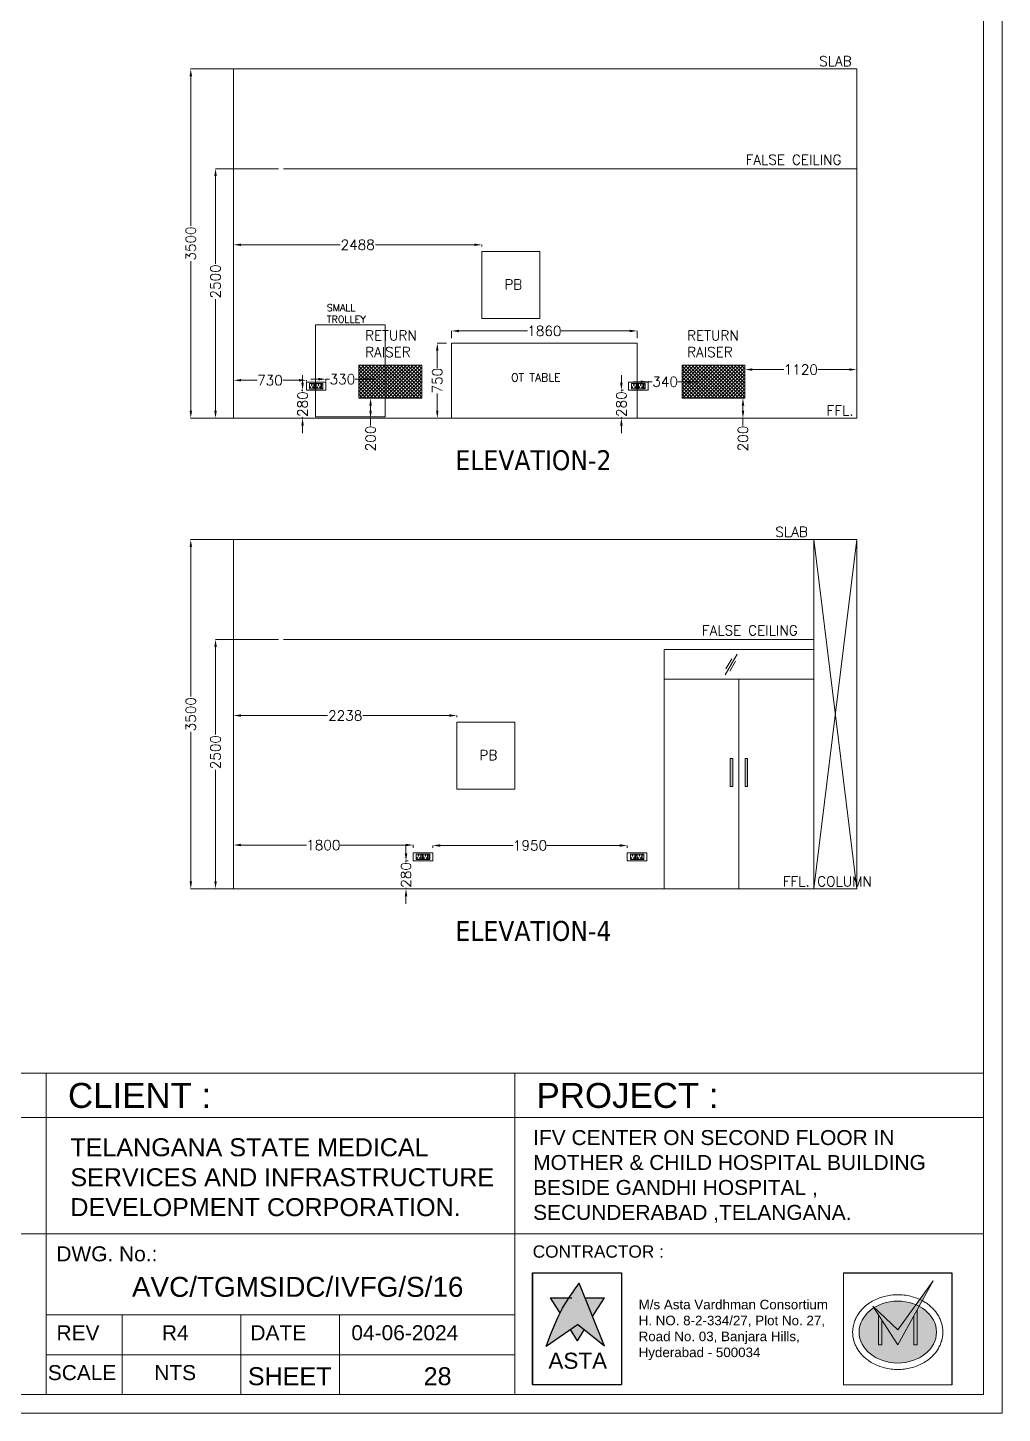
# Model space of a CAD drawing. Extents: x 3552052 to 4102982, y -707811 to -630695.
# Drawn here: x 3947533 to 3957300, y -704672 to -690785 of the extents above; entities that cross this region are included whole.
import ezdxf
from ezdxf.enums import TextEntityAlignment as Align

# ---------------------------------------------------------------- set-up
doc = ezdxf.new("R2010")
doc.units = 0
doc.header["$LTSCALE"] = 6
doc.header["$MEASUREMENT"] = 0
doc.layers.get('0').update_dxf_attribs({"linetype": 'CONTINUOUS', "lineweight": 0})
doc.layers.get('Defpoints').update_dxf_attribs({"linetype": 'CONTINUOUS', "lineweight": 0})
for name, color, linetype, lineweight in [('0.0', 8, 'CONTINUOUS', 0), ('ELE-4M UPS P.SB', 3, 'CONTINUOUS', 0), ('ELE-SOCKET NMBERING', 7, 'CONTINUOUS', 9), ('ELE. 2N0S OF 6-16 UPS SOCKETS', 191, 'CONTINUOUS', 0), ('EQP', 6, 'CONTINUOUS', 0), ('hatch', 252, 'CONTINUOUS', 0), ('MEP_HVAC_RA_DUCT', 1, 'CONTINUOUS', 0), ('MEP_HVAC_TEXT', 7, 'CONTINUOUS', 0), ('SECTION', 251, 'CONTINUOUS', 0), ('TITLE', 7, 'CONTINUOUS', 0)]:
    doc.layers.add(name, color=color, linetype=linetype, lineweight=lineweight)
doc.styles.add('Annotation', font='tahoma.ttf')
doc.styles.add('ARIAL', font='arial.ttf')
doc.styles.add('ROMANS', font='romans.shx')
doc.styles.get("Standard").update_dxf_attribs({"font": 'SIMPLEX'})
doc.dimstyles.new('AEPL1', dxfattribs={"dimtxt": 100, "dimasz": 75, "dimexe": 1.25, "dimexo": 50, "dimtad": 0, "dimdec": 0, "dimtxsty": 'ROMANS', "dimcen": 2.5, "dimclrd": 7, "dimclre": 7, "dimadec": 0, "dimazin": 0, "dimtfac": 1, "dimtdec": 0, "dimtmove": 0, "dimatfit": 3, "dimfxl": 1, "dimlwd": 0, "dimlwe": 0, "dimarcsym": 0})

# ---------------------------------------------------------------- blocks, each defined once
blk = doc.blocks.new('*D482')
at = {"layer": 'Defpoints', "color": 0, "linetype": 'ByBlock', "transparency": 16777216}
for p in [(3949415, -692198), (3950096, -692198), (3949795, -694698)]:
    blk.add_point(p, dxfattribs=at)
at = {"layer": 'ELE-4M UPS P.SB', "color": 7, "linetype": 'ByBlock', "lineweight": 0, "transparency": 16777216}
for p, q in [((3950046, -692198), (3949414, -692198)), ((3949415, -692273), (3949415, -693151)), ((3949415, -694623), (3949415, -693505)), ((3949745, -694698), (3949414, -694698))]:
    blk.add_line(p, q, dxfattribs=at)
at = {"layer": 'ELE-4M UPS P.SB', "color": 7, "linetype": 'ByBlock', "transparency": 16777216}
for points in [[(3949403, -692273), (3949428, -692273), (3949415, -692198)], [(3949403, -694623), (3949428, -694623), (3949415, -694698)]]:
    blk.add_solid(points, dxfattribs=at)
at = {"layer": 'ELE-4M UPS P.SB', "color": 0, "linetype": 'ByBlock', "transparency": 16777216, "insert": (3949415, -693328), "char_height": 100, "attachment_point": 5, "rotation": 90, "style": 'ROMANS'}
blk.add_mtext('2500', dxfattribs=at)
blk = doc.blocks.new('*D483')
at = {"layer": 'Defpoints', "color": 0, "linetype": 'ByBlock', "transparency": 16777216}
for p in [(3949167, -691198), (3949842, -691198), (3949795, -694698)]:
    blk.add_point(p, dxfattribs=at)
at = {"layer": 'ELE-4M UPS P.SB', "color": 7, "linetype": 'ByBlock', "lineweight": 0, "transparency": 16777216}
for p, q in [((3949792, -691198), (3949166, -691198)), ((3949167, -691273), (3949167, -692771)), ((3949167, -694623), (3949167, -693125)), ((3949745, -694698), (3949166, -694698))]:
    blk.add_line(p, q, dxfattribs=at)
at = {"layer": 'ELE-4M UPS P.SB', "color": 7, "linetype": 'ByBlock', "transparency": 16777216}
for points in [[(3949155, -691273), (3949180, -691273), (3949167, -691198)], [(3949155, -694623), (3949180, -694623), (3949167, -694698)]]:
    blk.add_solid(points, dxfattribs=at)
at = {"layer": 'ELE-4M UPS P.SB', "color": 0, "linetype": 'ByBlock', "transparency": 16777216, "insert": (3949167, -692948), "char_height": 100, "attachment_point": 5, "rotation": 90, "style": 'ROMANS'}
blk.add_mtext('3500', dxfattribs=at)
blk = doc.blocks.new('6MODULE-UPS')
at = {"layer": 'ELE. 2N0S OF 6-16 UPS SOCKETS', "color": 223, "lineweight": 0}
for p, q in [((-6, 92), (-6, 20)), ((-6, 92), (-6, 20)), ((19, 92), (-6, 92)), ((-6, 92), (19, 92)), ((-6, 20), (19, 20)), ((-4, 84), (-4, 28)), ((17, 84), (-4, 84)), ((-4, 30), (17, 30)), ((-4, 28), (17, 28)), ((17, 28), (17, 84)), ((19, 20), (19, 92)), ((24, 92), (87, 92)), ((24, 20), (24, 92)), ((87, 20), (24, 20)), ((87, 92), (87, 20)), ((91, 92), (91, 20)), ((91, 92), (91, 20)), ((116, 92), (91, 92)), ((91, 92), (116, 92)), ((91, 20), (116, 20)), ((93, 84), (93, 28)), ((114, 84), (93, 84)), ((93, 30), (114, 30)), ((93, 28), (114, 28)), ((114, 28), (114, 84)), ((116, 20), (116, 92)), ((120, 20), (120, 92)), ((120, 92), (184, 92)), ((184, 20), (120, 20)), ((184, 92), (184, 20))]:
    blk.add_line(p, q, dxfattribs=at)
blk.add_lwpolyline([(-48, 0), (226, 0), (226, 112), (-48, 112)], close=True, dxfattribs=at)
for centre, radius, start, end in [((37, 42), 4.24, 5.2689, 272.51), ((41, 39), 3.42, 202.6838, 75.0951), ((55, 74), 4.92, 307.1584, 232.8416), ((55, 69), 3.14, 161.4031, 18.5969), ((70, 39), 3.42, 104.9049, 337.3162), ((73, 42), 4.24, 267.49, 174.7311), ((134, 42), 4.24, 5.2689, 272.51), ((137, 39), 3.42, 202.6838, 75.0951), ((152, 74), 4.92, 307.1584, 232.8416), ((152, 69), 3.14, 161.4031, 18.5969), ((167, 39), 3.42, 104.9049, 337.3162), ((170, 42), 4.24, 267.49, 174.7311)]:
    blk.add_arc(centre, radius, start, end, dxfattribs=at)
blk = doc.blocks.new('*D484')
at = {"layer": 'Defpoints', "color": 0, "linetype": 'ByBlock', "transparency": 16777216}
for p in [(3949596, -694319), (3949596, -694378), (3950326, -694378)]:
    blk.add_point(p, dxfattribs=at)
at = {"layer": 'ELE-4M UPS P.SB', "color": 7, "linetype": 'ByBlock', "lineweight": 0, "transparency": 16777216}
for p, q in [((3949596, -694328), (3949596, -694317)), ((3949671, -694319), (3949832, -694319)), ((3950251, -694319), (3950090, -694319)), ((3950326, -694328), (3950326, -694317))]:
    blk.add_line(p, q, dxfattribs=at)
at = {"layer": 'ELE-4M UPS P.SB', "color": 7, "linetype": 'ByBlock', "transparency": 16777216}
for points in [[(3949671, -694306), (3949671, -694331), (3949596, -694319)], [(3950251, -694306), (3950251, -694331), (3950326, -694319)]]:
    blk.add_solid(points, dxfattribs=at)
at = {"layer": 'ELE-4M UPS P.SB', "color": 0, "linetype": 'ByBlock', "transparency": 16777216, "insert": (3949961, -694319), "char_height": 100, "attachment_point": 5, "style": 'ROMANS'}
blk.add_mtext('730', dxfattribs=at)
blk = doc.blocks.new('*D485')
at = {"layer": 'Defpoints', "color": 0, "linetype": 'ByBlock', "transparency": 16777216}
for p in [(3950852, -694308), (3950522, -694378), (3950852, -694378)]:
    blk.add_point(p, dxfattribs=at)
at = {"layer": 'ELE-4M UPS P.SB', "color": 7, "linetype": 'ByBlock', "lineweight": 0, "transparency": 16777216}
for p, q in [((3950447, -694308), (3950372, -694308)), ((3950522, -694328), (3950522, -694306)), ((3950522, -694308), (3950558, -694308)), ((3950852, -694308), (3950816, -694308)), ((3950852, -694328), (3950852, -694306)), ((3950927, -694308), (3951002, -694308))]:
    blk.add_line(p, q, dxfattribs=at)
at = {"layer": 'ELE-4M UPS P.SB', "color": 7, "linetype": 'ByBlock', "transparency": 16777216}
for points in [[(3950447, -694295), (3950447, -694320), (3950522, -694308)], [(3950927, -694295), (3950927, -694320), (3950852, -694308)]]:
    blk.add_solid(points, dxfattribs=at)
at = {"layer": 'ELE-4M UPS P.SB', "color": 0, "linetype": 'ByBlock', "transparency": 16777216, "insert": (3950687, -694308), "char_height": 100, "attachment_point": 5, "style": 'ROMANS'}
blk.add_mtext('330', dxfattribs=at)
blk = doc.blocks.new('*D486')
at = {"layer": 'Defpoints', "color": 0, "linetype": 'ByBlock', "transparency": 16777216}
for p in [(3950326, -694418), (3950288, -694698), (3950326, -694698)]:
    blk.add_point(p, dxfattribs=at)
at = {"layer": 'ELE-4M UPS P.SB', "color": 7, "linetype": 'ByBlock', "lineweight": 0, "transparency": 16777216}
for p, q in [((3950288, -694343), (3950288, -694268)), ((3950276, -694418), (3950286, -694418)), ((3950288, -694418), (3950288, -694429)), ((3950276, -694698), (3950286, -694698)), ((3950288, -694698), (3950288, -694687)), ((3950288, -694773), (3950288, -694848))]:
    blk.add_line(p, q, dxfattribs=at)
at = {"layer": 'ELE-4M UPS P.SB', "color": 7, "linetype": 'ByBlock', "transparency": 16777216}
for points in [[(3950275, -694343), (3950300, -694343), (3950288, -694418)], [(3950275, -694773), (3950300, -694773), (3950288, -694698)]]:
    blk.add_solid(points, dxfattribs=at)
at = {"layer": 'ELE-4M UPS P.SB', "color": 0, "linetype": 'ByBlock', "transparency": 16777216, "insert": (3950288, -694558), "char_height": 100, "attachment_point": 5, "rotation": 90, "style": 'ROMANS'}
blk.add_mtext('280', dxfattribs=at)
blk = doc.blocks.new('*D487')
at = {"layer": 'Defpoints', "color": 0, "linetype": 'ByBlock', "transparency": 16777216}
for p in [(3950852, -694498), (3950852, -694698), (3950969, -694698)]:
    blk.add_point(p, dxfattribs=at)
at = {"layer": 'ELE-4M UPS P.SB', "color": 7, "linetype": 'ByBlock', "lineweight": 0, "transparency": 16777216}
for p, q in [((3950902, -694498), (3950970, -694498)), ((3950969, -694573), (3950969, -694623)), ((3950902, -694698), (3950970, -694698)), ((3950969, -694698), (3950969, -694773))]:
    blk.add_line(p, q, dxfattribs=at)
at = {"layer": 'ELE-4M UPS P.SB', "color": 7, "linetype": 'ByBlock', "transparency": 16777216}
for points in [[(3950957, -694573), (3950982, -694573), (3950969, -694498)], [(3950957, -694623), (3950982, -694623), (3950969, -694698)]]:
    blk.add_solid(points, dxfattribs=at)
at = {"layer": 'ELE-4M UPS P.SB', "color": 0, "linetype": 'ByBlock', "transparency": 16777216, "insert": (3950969, -694902), "char_height": 100, "attachment_point": 5, "rotation": 90, "style": 'ROMANS'}
blk.add_mtext('200', dxfattribs=at)
blk = doc.blocks.new('*D488')
at = {"layer": 'Defpoints', "color": 0, "linetype": 'ByBlock', "transparency": 16777216}
for p in [(3954721, -694278), (3955841, -694211), (3955841, -694278)]:
    blk.add_point(p, dxfattribs=at)
at = {"layer": 'ELE-4M UPS P.SB', "color": 7, "linetype": 'ByBlock', "lineweight": 0, "transparency": 16777216}
for p, q in [((3954721, -694228), (3954721, -694210)), ((3954796, -694211), (3955111, -694211)), ((3955766, -694211), (3955450, -694211)), ((3955841, -694228), (3955841, -694210))]:
    blk.add_line(p, q, dxfattribs=at)
at = {"layer": 'ELE-4M UPS P.SB', "color": 7, "linetype": 'ByBlock', "transparency": 16777216}
for points in [[(3954796, -694199), (3954796, -694224), (3954721, -694211)], [(3955766, -694199), (3955766, -694224), (3955841, -694211)]]:
    blk.add_solid(points, dxfattribs=at)
at = {"layer": 'ELE-4M UPS P.SB', "color": 0, "linetype": 'ByBlock', "transparency": 16777216, "insert": (3955281, -694211), "char_height": 100, "attachment_point": 5, "style": 'ROMANS'}
blk.add_mtext('1120', dxfattribs=at)
blk = doc.blocks.new('*D489')
at = {"layer": 'Defpoints', "color": 0, "linetype": 'ByBlock', "transparency": 16777216}
for p in [(3954621, -694498), (3954621, -694698), (3954701, -694698)]:
    blk.add_point(p, dxfattribs=at)
at = {"layer": 'ELE-4M UPS P.SB', "color": 7, "linetype": 'ByBlock', "lineweight": 0, "transparency": 16777216}
for p, q in [((3954671, -694498), (3954702, -694498)), ((3954701, -694573), (3954701, -694623)), ((3954671, -694698), (3954702, -694698)), ((3954701, -694698), (3954701, -694773))]:
    blk.add_line(p, q, dxfattribs=at)
at = {"layer": 'ELE-4M UPS P.SB', "color": 7, "linetype": 'ByBlock', "transparency": 16777216}
for points in [[(3954689, -694573), (3954714, -694573), (3954701, -694498)], [(3954689, -694623), (3954714, -694623), (3954701, -694698)]]:
    blk.add_solid(points, dxfattribs=at)
at = {"layer": 'ELE-4M UPS P.SB', "color": 0, "linetype": 'ByBlock', "transparency": 16777216, "insert": (3954701, -694902), "char_height": 100, "attachment_point": 5, "rotation": 90, "style": 'ROMANS'}
blk.add_mtext('200', dxfattribs=at)
blk = doc.blocks.new('*D490')
at = {"layer": 'Defpoints', "color": 0, "linetype": 'ByBlock', "transparency": 16777216}
for p in [(3954091, -694333), (3953751, -694378), (3954091, -694378)]:
    blk.add_point(p, dxfattribs=at)
at = {"layer": 'ELE-4M UPS P.SB', "color": 7, "linetype": 'ByBlock', "lineweight": 0, "transparency": 16777216}
for p, q in [((3953676, -694333), (3953601, -694333)), ((3953751, -694328), (3953751, -694332)), ((3953751, -694333), (3953792, -694333)), ((3954091, -694333), (3954050, -694333)), ((3954091, -694328), (3954091, -694332)), ((3954166, -694333), (3954241, -694333))]:
    blk.add_line(p, q, dxfattribs=at)
at = {"layer": 'ELE-4M UPS P.SB', "color": 7, "linetype": 'ByBlock', "transparency": 16777216}
for points in [[(3953676, -694321), (3953676, -694346), (3953751, -694333)], [(3954166, -694321), (3954166, -694346), (3954091, -694333)]]:
    blk.add_solid(points, dxfattribs=at)
at = {"layer": 'ELE-4M UPS P.SB', "color": 0, "linetype": 'ByBlock', "transparency": 16777216, "insert": (3953921, -694333), "char_height": 100, "attachment_point": 5, "style": 'ROMANS'}
blk.add_mtext('340', dxfattribs=at)
blk = doc.blocks.new('*D491')
at = {"layer": 'Defpoints', "color": 0, "linetype": 'ByBlock', "transparency": 16777216}
for p in [(3953554, -694418), (3953483, -694698), (3953554, -694698)]:
    blk.add_point(p, dxfattribs=at)
at = {"layer": 'ELE-4M UPS P.SB', "color": 7, "linetype": 'ByBlock', "lineweight": 0, "transparency": 16777216}
for p, q in [((3953483, -694343), (3953483, -694268)), ((3953504, -694418), (3953482, -694418)), ((3953483, -694418), (3953483, -694429)), ((3953504, -694698), (3953482, -694698)), ((3953483, -694698), (3953483, -694687)), ((3953483, -694773), (3953483, -694848))]:
    blk.add_line(p, q, dxfattribs=at)
at = {"layer": 'ELE-4M UPS P.SB', "color": 7, "linetype": 'ByBlock', "transparency": 16777216}
for points in [[(3953470, -694343), (3953495, -694343), (3953483, -694418)], [(3953470, -694773), (3953495, -694773), (3953483, -694698)]]:
    blk.add_solid(points, dxfattribs=at)
at = {"layer": 'ELE-4M UPS P.SB', "color": 0, "linetype": 'ByBlock', "transparency": 16777216, "insert": (3953483, -694558), "char_height": 100, "attachment_point": 5, "rotation": 90, "style": 'ROMANS'}
blk.add_mtext('280', dxfattribs=at)
blk = doc.blocks.new('*D492')
at = {"layer": 'Defpoints', "color": 0, "linetype": 'ByBlock', "transparency": 16777216}
for p in [(3949596, -692948), (3952084, -692961), (3952084, -693028)]:
    blk.add_point(p, dxfattribs=at)
at = {"layer": 'ELE-4M UPS P.SB', "color": 7, "linetype": 'ByBlock', "lineweight": 0, "transparency": 16777216}
for p, q in [((3949596, -692998), (3949596, -692962)), ((3949671, -692961), (3950663, -692961)), ((3952009, -692961), (3951017, -692961)), ((3952084, -692978), (3952084, -692960))]:
    blk.add_line(p, q, dxfattribs=at)
at = {"layer": 'ELE-4M UPS P.SB', "color": 7, "linetype": 'ByBlock', "transparency": 16777216}
for points in [[(3949671, -692948), (3949671, -692973), (3949596, -692961)], [(3952009, -692948), (3952009, -692973), (3952084, -692961)]]:
    blk.add_solid(points, dxfattribs=at)
at = {"layer": 'ELE-4M UPS P.SB', "color": 0, "linetype": 'ByBlock', "transparency": 16777216, "insert": (3950840, -692961), "char_height": 100, "attachment_point": 5, "style": 'ROMANS'}
blk.add_mtext('2488', dxfattribs=at)
blk = doc.blocks.new('*D493')
at = {"layer": 'Defpoints', "color": 0, "linetype": 'ByBlock', "transparency": 16777216}
for p in [(3949415, -696916), (3950096, -696916), (3949795, -699416)]:
    blk.add_point(p, dxfattribs=at)
at = {"layer": 'ELE-4M UPS P.SB', "color": 7, "linetype": 'ByBlock', "lineweight": 0, "transparency": 16777216}
for p, q in [((3950046, -696916), (3949414, -696916)), ((3949415, -696991), (3949415, -697869)), ((3949415, -699341), (3949415, -698223)), ((3949745, -699416), (3949414, -699416))]:
    blk.add_line(p, q, dxfattribs=at)
at = {"layer": 'ELE-4M UPS P.SB', "color": 7, "linetype": 'ByBlock', "transparency": 16777216}
for points in [[(3949403, -696991), (3949428, -696991), (3949415, -696916)], [(3949403, -699341), (3949428, -699341), (3949415, -699416)]]:
    blk.add_solid(points, dxfattribs=at)
at = {"layer": 'ELE-4M UPS P.SB', "color": 0, "linetype": 'ByBlock', "transparency": 16777216, "insert": (3949415, -698046), "char_height": 100, "attachment_point": 5, "rotation": 90, "style": 'ROMANS'}
blk.add_mtext('2500', dxfattribs=at)
blk = doc.blocks.new('*D494')
at = {"layer": 'Defpoints', "color": 0, "linetype": 'ByBlock', "transparency": 16777216}
for p in [(3949167, -695916), (3949842, -695916), (3949795, -699416)]:
    blk.add_point(p, dxfattribs=at)
at = {"layer": 'ELE-4M UPS P.SB', "color": 7, "linetype": 'ByBlock', "lineweight": 0, "transparency": 16777216}
for p, q in [((3949792, -695916), (3949166, -695916)), ((3949167, -695991), (3949167, -697489)), ((3949167, -699341), (3949167, -697843)), ((3949745, -699416), (3949166, -699416))]:
    blk.add_line(p, q, dxfattribs=at)
at = {"layer": 'ELE-4M UPS P.SB', "color": 7, "linetype": 'ByBlock', "transparency": 16777216}
for points in [[(3949155, -695991), (3949180, -695991), (3949167, -695916)], [(3949155, -699341), (3949180, -699341), (3949167, -699416)]]:
    blk.add_solid(points, dxfattribs=at)
at = {"layer": 'ELE-4M UPS P.SB', "color": 0, "linetype": 'ByBlock', "transparency": 16777216, "insert": (3949167, -697666), "char_height": 100, "attachment_point": 5, "rotation": 90, "style": 'ROMANS'}
blk.add_mtext('3500', dxfattribs=at)
blk = doc.blocks.new('*D495')
at = {"layer": 'Defpoints', "color": 0, "linetype": 'ByBlock', "transparency": 16777216}
for p in [(3951396, -699136), (3951324, -699416), (3951396, -699416)]:
    blk.add_point(p, dxfattribs=at)
at = {"layer": 'ELE-4M UPS P.SB', "color": 7, "linetype": 'ByBlock', "lineweight": 0, "transparency": 16777216}
for p, q in [((3951324, -699061), (3951324, -698986)), ((3951346, -699136), (3951323, -699136)), ((3951324, -699136), (3951324, -699147)), ((3951346, -699416), (3951323, -699416)), ((3951324, -699416), (3951324, -699405)), ((3951324, -699491), (3951324, -699566))]:
    blk.add_line(p, q, dxfattribs=at)
at = {"layer": 'ELE-4M UPS P.SB', "color": 7, "linetype": 'ByBlock', "transparency": 16777216}
for points in [[(3951312, -699061), (3951337, -699061), (3951324, -699136)], [(3951312, -699491), (3951337, -699491), (3951324, -699416)]]:
    blk.add_solid(points, dxfattribs=at)
at = {"layer": 'ELE-4M UPS P.SB', "color": 0, "linetype": 'ByBlock', "transparency": 16777216, "insert": (3951324, -699276), "char_height": 100, "attachment_point": 5, "rotation": 90, "style": 'ROMANS'}
blk.add_mtext('280', dxfattribs=at)
blk = doc.blocks.new('*D496')
at = {"layer": 'Defpoints', "color": 0, "linetype": 'ByBlock', "transparency": 16777216}
for p in [(3949596, -697666), (3951834, -697679), (3951834, -697746)]:
    blk.add_point(p, dxfattribs=at)
at = {"layer": 'ELE-4M UPS P.SB', "color": 7, "linetype": 'ByBlock', "lineweight": 0, "transparency": 16777216}
for p, q in [((3949596, -697716), (3949596, -697680)), ((3949671, -697679), (3950538, -697679)), ((3951759, -697679), (3950892, -697679)), ((3951834, -697696), (3951834, -697677))]:
    blk.add_line(p, q, dxfattribs=at)
at = {"layer": 'ELE-4M UPS P.SB', "color": 7, "linetype": 'ByBlock', "transparency": 16777216}
for points in [[(3949671, -697666), (3949671, -697691), (3949596, -697679)], [(3951759, -697666), (3951759, -697691), (3951834, -697679)]]:
    blk.add_solid(points, dxfattribs=at)
at = {"layer": 'ELE-4M UPS P.SB', "color": 0, "linetype": 'ByBlock', "transparency": 16777216, "insert": (3950715, -697679), "char_height": 100, "attachment_point": 5, "style": 'ROMANS'}
blk.add_mtext('2238', dxfattribs=at)
blk = doc.blocks.new('*D497')
at = {"layer": 'Defpoints', "color": 0, "linetype": 'ByBlock', "transparency": 16777216}
for p in [(3949596, -698977), (3949596, -699056), (3951396, -699056)]:
    blk.add_point(p, dxfattribs=at)
at = {"layer": 'ELE-4M UPS P.SB', "color": 7, "linetype": 'ByBlock', "lineweight": 0, "transparency": 16777216}
for p, q in [((3949596, -699006), (3949596, -698976)), ((3949671, -698977), (3950326, -698977)), ((3951321, -698977), (3950665, -698977)), ((3951396, -699006), (3951396, -698976))]:
    blk.add_line(p, q, dxfattribs=at)
at = {"layer": 'ELE-4M UPS P.SB', "color": 7, "linetype": 'ByBlock', "transparency": 16777216}
for points in [[(3949671, -698964), (3949671, -698989), (3949596, -698977)], [(3951321, -698964), (3951321, -698989), (3951396, -698977)]]:
    blk.add_solid(points, dxfattribs=at)
at = {"layer": 'ELE-4M UPS P.SB', "color": 0, "linetype": 'ByBlock', "transparency": 16777216, "insert": (3950496, -698977), "char_height": 100, "attachment_point": 5, "style": 'ROMANS'}
blk.add_mtext('1800', dxfattribs=at)
blk = doc.blocks.new('*D498')
at = {"layer": 'Defpoints', "color": 0, "linetype": 'ByBlock', "transparency": 16777216}
for p in [(3951592, -699056), (3953542, -698981), (3953542, -699056)]:
    blk.add_point(p, dxfattribs=at)
at = {"layer": 'ELE-4M UPS P.SB', "color": 7, "linetype": 'ByBlock', "lineweight": 0, "transparency": 16777216}
for p, q in [((3951592, -699006), (3951592, -698980)), ((3951667, -698981), (3952398, -698981)), ((3953467, -698981), (3952737, -698981)), ((3953542, -699006), (3953542, -698980))]:
    blk.add_line(p, q, dxfattribs=at)
at = {"layer": 'ELE-4M UPS P.SB', "color": 7, "linetype": 'ByBlock', "transparency": 16777216}
for points in [[(3951667, -698969), (3951667, -698994), (3951592, -698981)], [(3953467, -698969), (3953467, -698994), (3953542, -698981)]]:
    blk.add_solid(points, dxfattribs=at)
at = {"layer": 'ELE-4M UPS P.SB', "color": 0, "linetype": 'ByBlock', "transparency": 16777216, "insert": (3952567, -698981), "char_height": 100, "attachment_point": 5, "style": 'ROMANS'}
blk.add_mtext('1950', dxfattribs=at)
blk = doc.blocks.new('*D613')
at = {"layer": 'Defpoints', "color": 0, "linetype": 'ByBlock', "transparency": 16777216}
for p in [(3953641, -693824), (3951781, -693948), (3953641, -693948)]:
    blk.add_point(p, dxfattribs=at)
at = {"layer": 'MEP_HVAC_TEXT', "color": 7, "linetype": 'ByBlock', "lineweight": 0, "transparency": 16777216}
for p, q in [((3951781, -693898), (3951781, -693823)), ((3951856, -693824), (3952541, -693824)), ((3953566, -693824), (3952880, -693824)), ((3953641, -693898), (3953641, -693823))]:
    blk.add_line(p, q, dxfattribs=at)
at = {"layer": 'MEP_HVAC_TEXT', "color": 7, "linetype": 'ByBlock', "transparency": 16777216}
for points in [[(3951856, -693812), (3951856, -693837), (3951781, -693824)], [(3953566, -693812), (3953566, -693837), (3953641, -693824)]]:
    blk.add_solid(points, dxfattribs=at)
at = {"layer": 'MEP_HVAC_TEXT', "color": 0, "linetype": 'ByBlock', "transparency": 16777216, "insert": (3952711, -693824), "char_height": 100, "attachment_point": 5, "style": 'ROMANS'}
blk.add_mtext('1860', dxfattribs=at)
blk = doc.blocks.new('*D614')
at = {"layer": 'Defpoints', "color": 0, "linetype": 'ByBlock', "transparency": 16777216}
for p in [(3951781, -693948), (3951638, -694698), (3951781, -694698)]:
    blk.add_point(p, dxfattribs=at)
at = {"layer": 'MEP_HVAC_TEXT', "color": 7, "linetype": 'ByBlock', "lineweight": 0, "transparency": 16777216}
for p, q in [((3951731, -693948), (3951636, -693948)), ((3951638, -694023), (3951638, -694194)), ((3951638, -694623), (3951638, -694452)), ((3951731, -694698), (3951636, -694698))]:
    blk.add_line(p, q, dxfattribs=at)
at = {"layer": 'MEP_HVAC_TEXT', "color": 7, "linetype": 'ByBlock', "transparency": 16777216}
for points in [[(3951625, -694023), (3951650, -694023), (3951638, -693948)], [(3951625, -694623), (3951650, -694623), (3951638, -694698)]]:
    blk.add_solid(points, dxfattribs=at)
at = {"layer": 'MEP_HVAC_TEXT', "color": 0, "linetype": 'ByBlock', "transparency": 16777216, "insert": (3951638, -694323), "char_height": 100, "attachment_point": 5, "rotation": 90, "style": 'ROMANS'}
blk.add_mtext('750', dxfattribs=at)
blk = doc.blocks.new('IVF-CONTRACTOR')
at = {"lineweight": -3, "true_color": 0x293189}
h = blk.add_hatch(color=177, dxfattribs=at)
h.dxf.hatch_style = 1
edge = h.paths.add_edge_path()
edge.add_spline(control_points=[(3037286, -1386527), (3037185, -1386667), (3036944, -1387001), (3036801, -1387388), (3036719, -1387609)], knot_values=[0, 0, 0, 0, 519.520055, 1226.818077, 1226.818077, 1226.818077, 1226.818077], degree=3, periodic=0)
edge.add_line((3036719, -1387609), (3037255, -1387240))
edge.add_line((3037255, -1387240), (3037717, -1387609))
edge.add_line((3037717, -1387609), (3037286, -1386527))
at = {"lineweight": -3, "true_color": 0xc7c8ca}
h = blk.add_hatch(color=9, dxfattribs=at)
h.dxf.hatch_style = 1
edge = h.paths.add_edge_path()
edge.add_spline(control_points=[(3036953, -1387033), (3036967, -1387008), (3037022, -1386919), (3037088, -1386836), (3037139, -1386779)], knot_values=[3356.588859, 3356.588859, 3356.588859, 3356.588859, 3831.174934, 5081.098827, 5081.098827, 5081.098827, 5081.098827], degree=3, periodic=0)
edge.add_line((3037139, -1386779), (3036793, -1386779))
edge.add_line((3036793, -1386779), (3036953, -1387033))
h.paths.add_polyline_path([(3037717, -1386779), (3037386, -1386779), (3037515, -1387102)])
h.paths.add_polyline_path([(3037370, -1387332), (3037255, -1387240), (3037134, -1387323), (3037255, -1387517)])
at = {"true_color": 0xed1f24}
h = blk.add_hatch(color=240, dxfattribs=at)
h.dxf.hatch_style = 1
edge = h.paths.add_edge_path()
edge.add_line((3042329, -1386921), (3042349, -1386951))
edge.add_ellipse((3042760, -1387369), major_axis=(-665, 0), ratio=0.800236, start_angle=-52.6357, end_angle=-51.8324, ccw=False)
edge.add_line((3042356, -1386946), (3042329, -1386921))
at = {"layer": '0.0', "true_color": 0xed1f24}
h = blk.add_hatch(color=240, dxfattribs=at)
h.dxf.hatch_style = 1
edge = h.paths.add_edge_path()
edge.add_line((3042760, -1387590), (3043125, -1386925))
edge.add_ellipse((3042760, -1387369), major_axis=(-665, 0), ratio=0.800236, start_angle=-123.3804, end_angle=-117.8517)
edge.add_line((3043070, -1386899), (3042760, -1387331))
edge.add_line((3042760, -1387331), (3042356, -1386946))
edge.add_ellipse((3042760, -1387369), major_axis=(-665, 0), ratio=0.800236, start_angle=-52.6357, end_angle=-51.8324)
edge.add_line((3042349, -1386951), (3042760, -1387590))
edge = h.paths.add_edge_path()
edge.add_spline(control_points=[(3043179, -1386828), (3043165, -1386821), (3043150, -1386814), (3043136, -1386807)], knot_values=[-2.156071, -2.156071, -2.156071, -2.156071, -2.090953, -2.090953, -2.090953, -2.090953], degree=3, periodic=0)
edge.add_line((3043136, -1386807), (3043070, -1386899))
edge.add_ellipse((3042760, -1387369), major_axis=(-665, 0), ratio=0.800236, start_angle=-123.3804, end_angle=-117.8517, ccw=False)
edge.add_line((3043125, -1386925), (3043179, -1386828))
edge = h.paths.add_edge_path()
edge.add_line((3043367, -1386486), (3043136, -1386807))
edge.add_spline(control_points=[(3043136, -1386807), (3043150, -1386814), (3043165, -1386821), (3043179, -1386828)], knot_values=[-2.156071, -2.156071, -2.156071, -2.156071, -2.090953, -2.090953, -2.090953, -2.090953], degree=3, periodic=0)
edge.add_line((3043179, -1386828), (3043367, -1386486))
at = {"layer": '0.0', "true_color": 0x139b48}
h = blk.add_hatch(color=114, dxfattribs=at)
h.dxf.hatch_style = 1
edge = h.paths.add_edge_path()
edge.add_ellipse((3042760, -1387369), major_axis=(-665, 0), ratio=0.800236, start_angle=-51.8324, end_angle=236.6196)
edge.add_line((3043125, -1386925), (3043091, -1386988))
edge.add_line((3043091, -1386988), (3043091, -1387590))
edge.add_line((3043091, -1387590), (3043036, -1387590))
edge.add_line((3043036, -1387590), (3043036, -1387088))
edge.add_line((3043036, -1387088), (3042760, -1387590))
edge.add_line((3042760, -1387590), (3042484, -1387160))
edge.add_line((3042484, -1387160), (3042484, -1387590))
edge.add_line((3042484, -1387590), (3042428, -1387590))
edge.add_line((3042428, -1387590), (3042428, -1387075))
edge.add_line((3042428, -1387075), (3042349, -1386951))
edge = h.paths.add_edge_path()
edge.add_ellipse((3042760, -1387369), major_axis=(-665, 0), ratio=0.800236, start_angle=-117.8517, end_angle=-52.6357)
edge.add_line((3042356, -1386946), (3042760, -1387331))
edge.add_line((3042760, -1387331), (3043070, -1386899))
at = {"layer": '0.0', "true_color": 0x000000}
h = blk.add_hatch(color=18, dxfattribs=at)
h.dxf.hatch_style = 1
h.paths.add_polyline_path([(3042484, -1387160), (3042428, -1387075), (3042428, -1387590), (3042484, -1387590)])
h.paths.add_polyline_path([(3043036, -1387590), (3043091, -1387590), (3043091, -1386988), (3043036, -1387088)])
at = {"lineweight": -3}
for p, q in [((3036484, -1386350), (3038013, -1386350)), ((3036484, -1388267), (3036484, -1386350)), ((3036485, -1386350), (3038009, -1386350)), ((3036485, -1388278), (3036485, -1386350)), ((3038013, -1386350), (3038013, -1388267)), ((3041829, -1386350), (3043688, -1386350)), ((3043688, -1386350), (3043688, -1388278)), ((3038011, -1388278), (3036483, -1388278))]:
    blk.add_line(p, q, dxfattribs=at)
at = {"color": 251, "lineweight": -3, "true_color": 0x636466}
for p, q in [((3037717, -1387609), (3037286, -1386527)), ((3036793, -1386779), (3037155, -1386779)), ((3036953, -1387033), (3036793, -1386779)), ((3037386, -1386779), (3037717, -1386779)), ((3037515, -1387102), (3037717, -1386779)), ((3036719, -1387609), (3037255, -1387240)), ((3037717, -1387609), (3037255, -1387240)), ((3037255, -1387517), (3037134, -1387323)), ((3037255, -1387517), (3037370, -1387332))]:
    blk.add_line(p, q, dxfattribs=at)
blk.add_spline([(3036719, -1387609), (3036998, -1386959), (3037286, -1386527)], degree=3, dxfattribs=at)
at = {"layer": '0.0'}
for p, q in [((3036485, -1386350), (3038009, -1386350)), ((3036485, -1388278), (3036485, -1386350)), ((3036485, -1388278), (3036485, -1386350)), ((3036485, -1386350), (3038009, -1386350)), ((3038013, -1386350), (3038013, -1388278)), ((3041829, -1386350), (3043688, -1386350)), ((3041829, -1388278), (3041829, -1386350)), ((3043688, -1386350), (3043688, -1388278)), ((3038009, -1388278), (3036485, -1388278)), ((3043688, -1388278), (3041829, -1388278))]:
    blk.add_line(p, q, dxfattribs=at)
at = {"layer": '0.0', "color": 18, "true_color": 0x000000}
for p, q in [((3042760, -1387590), (3043367, -1386486)), ((3042760, -1387331), (3043367, -1386486)), ((3042760, -1387590), (3042329, -1386921)), ((3042329, -1386921), (3042760, -1387331)), ((3043091, -1387590), (3043091, -1386988)), ((3042428, -1387075), (3042428, -1387590)), ((3042484, -1387590), (3042484, -1387160)), ((3043036, -1387088), (3043036, -1387590)), ((3042428, -1387590), (3042484, -1387590)), ((3043036, -1387590), (3043091, -1387590))]:
    blk.add_line(p, q, dxfattribs=at)
at = {"layer": '0.0'}
blk.add_ellipse((3042760, -1387369), major_axis=(-665, 0), ratio=0.800236, start_param=-3.141592653589793, end_param=3.141592653589793, dxfattribs=at)
blk.add_open_spline([(3043535, -1387369), (3043535, -1387353), (3043534, -1387336), (3043530, -1387296), (3043527, -1387272), (3043516, -1387226), (3043509, -1387202), (3043492, -1387157), (3043483, -1387135), (3043460, -1387092), (3043448, -1387071), (3043420, -1387031), (3043405, -1387011), (3043372, -1386974), (3043355, -1386956), (3043318, -1386922), (3043298, -1386906), (3043258, -1386875), (3043236, -1386861), (3043183, -1386829), (3043150, -1386812), (3043081, -1386783), (3043045, -1386771), (3042972, -1386750), (3042935, -1386742), (3042860, -1386731), (3042821, -1386728), (3042745, -1386726), (3042706, -1386727), (3042630, -1386735), (3042593, -1386741), (3042518, -1386757), (3042482, -1386768), (3042412, -1386794), (3042377, -1386809), (3042312, -1386843), (3042280, -1386862), (3042221, -1386905), (3042194, -1386928), (3042147, -1386974), (3042127, -1386996), (3042091, -1387042), (3042074, -1387067), (3042045, -1387117), (3042033, -1387143), (3042012, -1387197), (3042003, -1387225), (3041992, -1387276), (3041988, -1387299), (3041984, -1387347), (3041984, -1387371), (3041986, -1387418), (3041989, -1387442), (3041997, -1387489), (3042003, -1387512), (3042018, -1387557), (3042026, -1387580), (3042047, -1387623), (3042058, -1387645), (3042084, -1387686), (3042098, -1387706), (3042129, -1387744), (3042145, -1387762), (3042180, -1387798), (3042199, -1387814), (3042238, -1387846), (3042259, -1387861), (3042311, -1387894), (3042343, -1387912), (3042409, -1387944), (3042444, -1387957), (3042515, -1387980), (3042552, -1387989), (3042626, -1388003), (3042664, -1388007), (3042740, -1388012), (3042778, -1388012), (3042854, -1388008), (3042892, -1388003), (3042966, -1387989), (3043003, -1387980), (3043074, -1387958), (3043109, -1387944), (3043175, -1387913), (3043208, -1387895), (3043268, -1387856), (3043297, -1387834), (3043351, -1387787), (3043376, -1387761), (3043416, -1387713), (3043432, -1387690), (3043462, -1387643), (3043475, -1387619), (3043497, -1387569), (3043507, -1387543), (3043522, -1387491), (3043527, -1387464), (3043533, -1387415), (3043535, -1387392), (3043535, -1387369)], degree=3, knots=[-3.141593, -3.141593, -3.141593, -3.141593, -3.06788, -3.06788, -2.960953, -2.960953, -2.854026, -2.854026, -2.747099, -2.747099, -2.640172, -2.640172, -2.533245, -2.533245, -2.426319, -2.426319, -2.319392, -2.319392, -2.212465, -2.212465, -2.059875, -2.059875, -1.907286, -1.907286, -1.754697, -1.754697, -1.602107, -1.602107, -1.449518, -1.449518, -1.296928, -1.296928, -1.144339, -1.144339, -0.99175, -0.99175, -0.83916, -0.83916, -0.686571, -0.686571, -0.558641, -0.558641, -0.43071, -0.43071, -0.30278, -0.30278, -0.17485, -0.17485, -0.068516, -0.068516, 0.037819, 0.037819, 0.144154, 0.144154, 0.250488, 0.250488, 0.356823, 0.356823, 0.463157, 0.463157, 0.569492, 0.569492, 0.675826, 0.675826, 0.782161, 0.782161, 0.888495, 0.888495, 1.039928, 1.039928, 1.191361, 1.191361, 1.342794, 1.342794, 1.494227, 1.494227, 1.64566, 1.64566, 1.797093, 1.797093, 1.948526, 1.948526, 2.099959, 2.099959, 2.251392, 2.251392, 2.402825, 2.402825, 2.554258, 2.554258, 2.675591, 2.675591, 2.796924, 2.796924, 2.918258, 2.918258, 3.039591, 3.039591, 3.141593, 3.141593, 3.141593, 3.141593], dxfattribs=at)
at = {"lineweight": -3, "attachment_point": 1, "style": 'ARIAL'}
for s, width, gutter_width, insert, char_height in [('{\\C256;CONTRACTOR :}', 3919.85, 1060, (3036485, -1385878), 212.06), ('{\\C256;M/s Asta Vardhman Consortium\\PH. NO. 8-2-334/27, Plot No. 27, Road No. 03, Banjara Hills, Hyderabad - 500034}', 3696.75, 822, (3038306, -1386813), 164.38)]:
    blk.add_mtext_dynamic_manual_height_columns(s, width=width, gutter_width=gutter_width, heights=[0], dxfattribs=dict(at, insert=insert, char_height=char_height))
at = {"lineweight": 100, "insert": (3036754, -1387723), "char_height": 276.9, "attachment_point": 1, "style": 'ARIAL'}
blk.add_mtext_dynamic_manual_height_columns('ASTA', width=997.56, gutter_width=254, heights=[0], dxfattribs=at)

msp = doc.modelspace()

# ---------------------------------------------------------------- hatches: boundary and pattern name
at = {"linetype": 'Continuous', "ltscale": 0.1}
h = msp.add_hatch(color=254, dxfattribs=at)
h.dxf.hatch_style = 1
h.paths.add_polyline_path([(3954573.3, -698389.9), (3954598.3, -698389.9), (3954598.3, -698108.6), (3954573.3, -698108.6)])
h = msp.add_hatch(color=254, dxfattribs=at)
h.dxf.hatch_style = 1
h.paths.add_polyline_path([(3954748.2, -698389.9), (3954723.2, -698389.9), (3954723.2, -698108.6), (3954748.2, -698108.6)])
at = {"layer": 'ELE-4M UPS P.SB', "linetype": 'ByBlock'}
h = msp.add_hatch(dxfattribs=at)
h.set_pattern_fill('ANSI37', color=3, scale=200)
h.set_pattern_definition([(45, (340227.45, 56625.432), (-17.67766953, 17.67766953), []), (135, (340227.45, 56625.432), (-17.67766953, -17.67766953), [])])
h.paths.add_polyline_path([(3950852.3, -694168.1), (3951482.3, -694168.1), (3951482.3, -694498.1), (3950852.3, -694498.1)])
h = msp.add_hatch(dxfattribs=at)
h.set_pattern_fill('ANSI37', color=3, scale=200)
h.set_pattern_definition([(45, (343465.928, 56625.432), (-17.67766953, 17.67766953), []), (135, (343465.928, 56625.432), (-17.67766953, -17.67766953), [])])
h.paths.add_polyline_path([(3954090.7, -694168.1), (3954720.7, -694168.1), (3954720.7, -694498.1), (3954090.7, -694498.1)])

# ---------------------------------------------------------------- linework, layer by layer
for p, q in [((3957113.2, -701262.4), (3939462.9, -701262.4)), ((3947717.4, -704485.2), (3947717.4, -701262.4))]:
    msp.add_line(p, q)
at = {"color": 7}
msp.add_line((3957113.2, -704485.2), (3947717.4, -704485.2), dxfattribs=at)
for points in [[(3957300, -681115.5), (3957300, -704672), (3939276.2, -704672), (3939276.2, -681115.5)], [(3957113.2, -681302.2), (3957113.2, -704485.2), (3939462.9, -704485.2), (3939462.9, -681302.2)]]:
    msp.add_lwpolyline(points, close=True)
at = {"color": 5, "linetype": 'Continuous', "ltscale": 0.1}
for points in [[(3954573.3, -698389.9), (3954598.3, -698389.9), (3954598.3, -698108.6), (3954573.3, -698108.6)], [(3954748.2, -698389.9), (3954723.2, -698389.9), (3954723.2, -698108.6), (3954748.2, -698108.6)]]:
    msp.add_lwpolyline(points, close=True, dxfattribs=at)
at = {"layer": 'ELE-4M UPS P.SB', "color": 8, "linetype": 'ByBlock'}
for p, q in [((3955410.7, -695915.8), (3955840.7, -699415.8)), ((3955410.7, -699415.8), (3955840.7, -695915.8))]:
    msp.add_line(p, q, dxfattribs=at)
at = {"layer": 'ELE-4M UPS P.SB', "color": 1, "linetype": 'ByBlock'}
for points in [[(3952083.7, -693028.1), (3952663.7, -693028.1), (3952663.7, -693698.1), (3952083.7, -693698.1)], [(3952083.7, -693028.1), (3952663.7, -693028.1), (3952663.7, -693698.1), (3952083.7, -693698.1)], [(3951833.7, -697745.8), (3952413.7, -697745.8), (3952413.7, -698415.8), (3951833.7, -698415.8)], [(3951833.7, -697745.8), (3952413.7, -697745.8), (3952413.7, -698415.8), (3951833.7, -698415.8)]]:
    msp.add_lwpolyline(points, close=True, dxfattribs=at)
at = {"layer": 'ELE-4M UPS P.SB', "color": 3, "linetype": 'ByBlock'}
for points in [[(3950852.3, -694168.1), (3951482.3, -694168.1), (3951482.3, -694498.1), (3950852.3, -694498.1)], [(3954090.7, -694168.1), (3954720.7, -694168.1), (3954720.7, -694498.1), (3954090.7, -694498.1)]]:
    msp.add_lwpolyline(points, close=True, dxfattribs=at)
at = {"layer": 'ELE-4M UPS P.SB', "color": 8, "linetype": 'ByBlock'}
msp.add_lwpolyline([(3955840.7, -695915.8), (3955410.7, -695915.8), (3955410.7, -699415.8), (3955840.7, -699415.8)], close=True, dxfattribs=at)
at = {"layer": 'EQP', "linetype": 'ByBlock'}
for p, q in [((3953640.7, -693948.1), (3951780.7, -693948.1)), ((3951780.7, -693948.1), (3951780.7, -694698.1)), ((3953640.7, -694698.1), (3953640.7, -693948.1)), ((3950415.6, -694683.9), (3951115.6, -694683.9)), ((3951780.7, -694698.1), (3953640.7, -694698.1))]:
    msp.add_line(p, q, dxfattribs=at)
msp.add_lwpolyline([(3950415.6, -694683.9), (3950415.6, -693763.9), (3951115.6, -693763.9), (3951115.6, -694683.9)], dxfattribs=at)
at = {"layer": 'hatch', "color": 7}
msp.add_line((3957113.2, -701261.6), (3957113.2, -704485.2), dxfattribs=at)
at = {"layer": 'MEP_HVAC_RA_DUCT', "color": 8, "linetype": 'ByBlock'}
for p, q in [((3949595.7, -691198.1), (3949595.7, -694698.1)), ((3955840.7, -691198.1), (3955840.7, -694698.1)), ((3949595.7, -695915.8), (3949595.7, -699415.8)), ((3955840.7, -695915.8), (3955840.7, -699415.8))]:
    msp.add_line(p, q, dxfattribs=at)
for points in [[(3955840.7, -691198.1), (3949595.7, -691198.1)], [(3955840.7, -692198.1), (3950095.7, -692198.1)], [(3955840.7, -694698.1), (3949595.7, -694698.1)], [(3955840.7, -695915.8), (3949595.7, -695915.8)], [(3955410.7, -696915.8), (3950095.7, -696915.8)], [(3955840.7, -699415.8), (3949595.7, -699415.8)]]:
    msp.add_lwpolyline(points, dxfattribs=at)
at = {"layer": 'MEP_HVAC_RA_DUCT', "color": 5, "linetype": 'ByBlock'}
for points in [[(3953910.7, -697315.8), (3955410.7, -697315.8), (3955410.7, -697015.8), (3953910.7, -697015.8)], [(3953910.7, -699415.8), (3954660.7, -699415.8), (3954660.7, -697315.8), (3953910.7, -697315.8)], [(3954660.7, -699415.8), (3955410.7, -699415.8), (3955410.7, -697315.8), (3954660.7, -697315.8)]]:
    msp.add_lwpolyline(points, close=True, dxfattribs=at)
at = {"layer": 'MEP_HVAC_TEXT', "linetype": 'ByBlock'}
for p, q in [((3952413.2, -701262.4), (3952413.2, -704485.2)), ((3947717.4, -701706.6), (3942315.9, -701706.6)), ((3952413.2, -701706.6), (3947717.4, -701706.6)), ((3952413.2, -701706.6), (3957113.2, -701706.6)), ((3947717.4, -702873.4), (3942315.9, -702873.4)), ((3952413.2, -702873.8), (3947713.2, -702873.4)), ((3952413.2, -702873.8), (3957113.2, -702873.4)), ((3947717.4, -703685.2), (3952413.2, -703685.2)), ((3948480.7, -703685.2), (3948480.7, -704485.2)), ((3949669.7, -703685.2), (3949669.7, -704485.2)), ((3950656.1, -703685.2), (3950656.1, -704485.2)), ((3947717.4, -704085.2), (3952413.2, -704085.2))]:
    msp.add_line(p, q, dxfattribs=at)
at = {"layer": 'SECTION', "color": 5, "ltscale": 500}
for p, q in [((3954522, -697271.7), (3954641.7, -697062.4)), ((3954531, -697210.1), (3954588.4, -697109.6)), ((3954570.2, -697233.4), (3954626.9, -697134.1))]:
    msp.add_line(p, q, dxfattribs=at)

# ---------------------------------------------------------------- block references
at = {"color": 240, "true_color": 0xed1f24, "xscale": 0.5830909662492498, "yscale": 0.5830909662492498, "zscale": 0.5830909662492498}
msp.add_blockref('IVF-CONTRACTOR', (2182046.8, 105104.1), dxfattribs=at)
at = {"layer": 'ELE. 2N0S OF 6-16 UPS SOCKETS', "xscale": -0.7170377765872057, "yscale": 0.7170377765872057, "zscale": 0.7170377765872057, "rotation": 359.9999999999995}
for p in [(3950487.8, -694418.1), (3953716.3, -694418.1), (3951557.8, -699135.8), (3953704.3, -699135.8)]:
    msp.add_blockref('6MODULE-UPS', p, dxfattribs=at)

# ---------------------------------------------------------------- texts
at = {"char_height": 200, "width": 2697.906, "attachment_point": 3, "style": 'Annotation'}
for s, insert in [('\\pxql;ELEVATION-2', (3954517.3, -695019.6)), ('\\pxql;ELEVATION-4', (3954517.3, -699737.3))]:
    msp.add_mtext(s, dxfattribs=dict(at, insert=insert))
at = {"layer": 'ELE-SOCKET NMBERING', "color": 0, "char_height": 100.004, "attachment_point": 1, "style": 'Annotation'}
for s, insert, width in [('{\\Fromans|c0;SLAB}', (3955464.3, -691070.7), 4893.602), ('{\\Fromans|c0;FALSE CEILING }', (3954728.3, -692058), 2358.602), ('{\\Fromans|c0;PB}', (3952309.3, -693307.7), 2358.602), ('{\\Fromans|c0;PB}', (3952309.3, -693307.7), 2358.602), ('{\\Fromans|c0;RETURN RAISER}', (3950913, -693818.8), 813.619), ('{\\Fromans|c0;RETURN RAISER}', (3954140.4, -693818.8), 813.619), ('{\\Fromans|c0;FFL.}', (3955539.5, -694573.1), 4893.602), ('{\\Fromans|c0;SLAB}', (3955025.7, -695788.4), 4893.602), ('{\\Fromans|c0;FALSE CEILING }', (3954289.7, -696775.7), 2358.602), ('{\\Fromans|c0;PB}', (3952059.3, -698025.4), 2358.602), ('{\\Fromans|c0;PB}', (3952059.3, -698025.4), 2358.602), ('{\\Fromans|c0;FFL.}', (3955100.9, -699290.8), 4893.602), ('{\\Fromans|c0;COLUMN}', (3955445, -699290.8), 4893.602)]:
    msp.add_mtext(s, dxfattribs=dict(at, insert=insert, width=width))
at = {"layer": 'MEP_HVAC_TEXT', "linetype": 'ByBlock', "attachment_point": 1}
for s, width, insert, char_height in [('SMALL TROLLEY', 365.687, (3950530.4, -693556.1), 70), ('OT TABLE', 592.862, (3952376.9, -694250.4), 80)]:
    msp.add_mtext_dynamic_manual_height_columns(s, width=width, gutter_width=10, heights=[0], dxfattribs=dict(at, insert=insert, char_height=char_height))
at = {"layer": 'TITLE', "color": 7, "style": 'ARIAL'}
for s, height, p in [('CLIENT :', 250, (3947936.6, -701611.3)), ('PROJECT :', 250, (3952632.4, -701611.3)), ('DWG. No.:', 150, (3947820, -703148.8))]:
    msp.add_text(s, height=height, dxfattribs=at).set_placement(p)
for s, height, p in [('REV', 150, (3948036.8, -703864.4)), ('R4', 150, (3949011.7, -703864.4)), ('DATE', 150, (3950044.3, -703864.4)), ('04-06-2024', 150, (3951312.4, -703864.4)), ('SCALE', 150, (3948078.2, -704264.4)), ('NTS', 150, (3949010.8, -704264.4)), ('SHEET', 180, (3950158.3, -704300.3)), ('28', 180, (3951640.9, -704300.3))]:
    msp.add_text(s, height=height, dxfattribs=at).set_placement(p, align=Align.MIDDLE_CENTER)
at = {"layer": 'TITLE', "color": 7, "attachment_point": 1, "style": 'ARIAL'}
for s, width, gutter_width, insert, char_height in [('\\pxql;IFV CENTER ON SECOND FLOOR IN MOTHER & CHILD HOSPITAL BUILDING BESIDE GANDHI HOSPITAL , SECUNDERABAD ,TELANGANA. ', 4493.629, 10, (3952598.5, -701833.4), 150), ('{\\C256;TELANGANA STATE MEDICAL SERVICES AND INFRASTRUCTURE DEVELOPMENT CORPORATION.}', 4493.629, 10, (3947960.3, -701915.7), 180), ('\\pxqc;AVC/TGMSIDC/IVFG/S/16', 5392.273, 12, (3947542.3, -703304.7), 200)]:
    msp.add_mtext_dynamic_manual_height_columns(s, width=width, gutter_width=gutter_width, heights=[0], dxfattribs=dict(at, insert=insert, char_height=char_height))

# ---------------------------------------------------------------- dimensions: what is measured, and where the dimension line sits
at = {"layer": 'ELE-4M UPS P.SB', "color": 0, "linetype": 'ByBlock'}
for base, p1, p2, picture, middle in [((3949167, -691198.1), (3949795.2, -694698.1), (3949841.6, -691198.1), '*D483', (3949167, -692948.1)), ((3949415.5, -692198.1), (3949795.2, -694698.1), (3950095.7, -692198.1), '*D482', (3949415.5, -693328.1)), ((3949167, -695915.8), (3949795.2, -699415.8), (3949841.6, -695915.8), '*D494', (3949167, -697665.8)), ((3949415.5, -696915.8), (3949795.2, -699415.8), (3950095.7, -696915.8), '*D493', (3949415.5, -698045.8))]:
    dim = msp.add_linear_dim(base=base, p1=p1, p2=p2, angle=90, dimstyle='AEPL1', dxfattribs=at)
    dim.commit()
    dim.dimension.update_dxf_attribs({"geometry": picture, "text_midpoint": middle, "dimtype": 160})
for base, p1, p2, picture, middle in [((3952083.7, -692960.9), (3949595.7, -692948.1), (3952083.7, -693028.1), '*D492', (3950839.7, -692960.9)), ((3955840.7, -694211.2), (3954720.7, -694278.1), (3955840.7, -694278.1), '*D488', (3955280.7, -694211.2)), ((3949595.7, -694318.5), (3950325.7, -694378.1), (3949595.7, -694378.1), '*D484', (3949960.7, -694318.5)), ((3950852.3, -694307.6), (3950522.3, -694378.1), (3950852.3, -694378.1), '*D485', (3950687.3, -694307.6)), ((3954090.7, -694333.4), (3953750.7, -694378.1), (3954090.7, -694378.1), '*D490', (3953920.7, -694333.4)), ((3951833.7, -697678.6), (3949595.7, -697665.8), (3951833.7, -697745.8), '*D496', (3950714.7, -697678.6)), ((3949595.7, -698976.9), (3951395.7, -699055.8), (3949595.7, -699055.8), '*D497', (3950495.7, -698976.9)), ((3953542.3, -698981.5), (3951592.3, -699055.8), (3953542.3, -699055.8), '*D498', (3952567.3, -698981.5))]:
    dim = msp.add_linear_dim(base=base, p1=p1, p2=p2, dimstyle='AEPL1', dxfattribs=at)
    dim.commit()
    dim.dimension.update_dxf_attribs({"geometry": picture, "text_midpoint": middle})
for base, p1, p2, picture, middle in [((3950287.5, -694698.1), (3950325.7, -694418.1), (3950325.7, -694698.1), '*D486', (3950287.5, -694558.1)), ((3953482.9, -694698.1), (3953554.2, -694418.1), (3953554.2, -694698.1), '*D491', (3953482.9, -694558.1)), ((3950969.2, -694698.1), (3950852.3, -694498.1), (3950852.3, -694698.1), '*D487', (3950969.2, -694902.3)), ((3954701, -694698.1), (3954620.7, -694498.1), (3954620.7, -694698.1), '*D489', (3954701, -694902.3)), ((3951324.5, -699415.8), (3951395.7, -699135.8), (3951395.7, -699415.8), '*D495', (3951324.5, -699275.8))]:
    dim = msp.add_linear_dim(base=base, p1=p1, p2=p2, angle=90, dimstyle='AEPL1', dxfattribs=at)
    dim.commit()
    dim.dimension.update_dxf_attribs({"geometry": picture, "text_midpoint": middle})
at = {"layer": 'MEP_HVAC_TEXT', "linetype": 'ByBlock'}
dim = msp.add_linear_dim(base=(3953640.7, -693824.1), p1=(3951780.7, -693948.1), p2=(3953640.7, -693948.1), dimstyle='AEPL1', dxfattribs=at)
dim.commit()
dim.dimension.update_dxf_attribs({"geometry": '*D613', "text_midpoint": (3952710.7, -693824.1)})
dim = msp.add_linear_dim(base=(3951637.7, -694698.1), p1=(3951780.7, -693948.1), p2=(3951780.7, -694698.1), angle=90, dimstyle='AEPL1', dxfattribs=at)
dim.commit()
dim.dimension.update_dxf_attribs({"geometry": '*D614', "text_midpoint": (3951637.7, -694323.1)})

doc.saveas('drawing.dxf')
